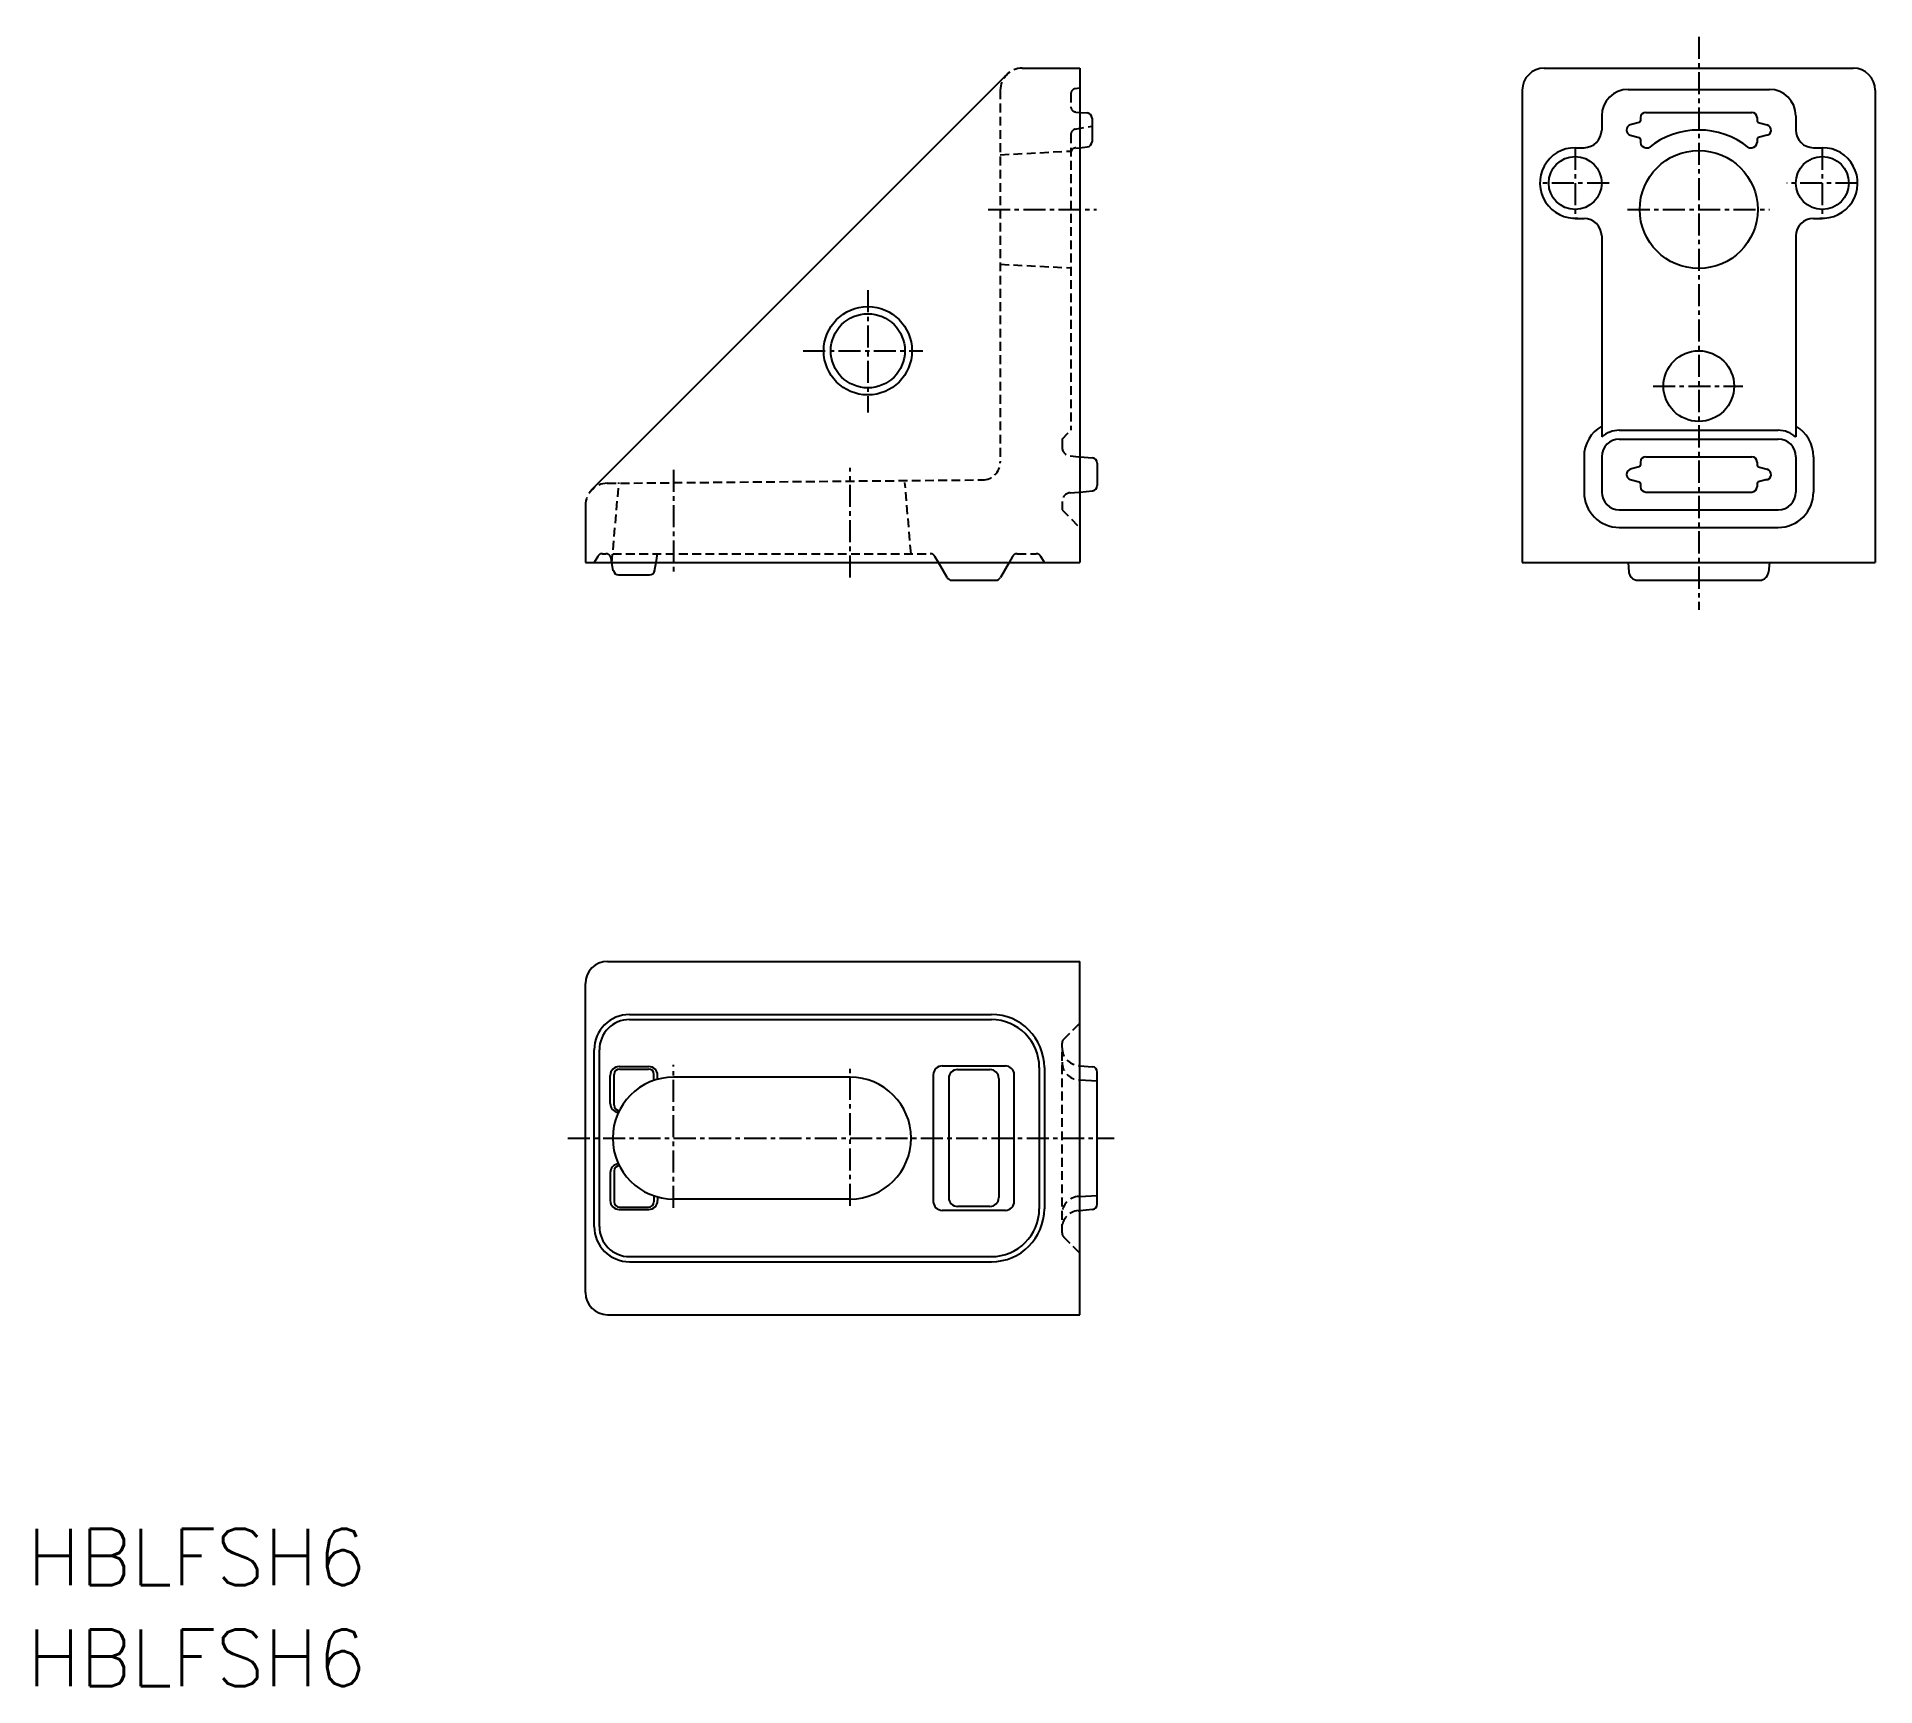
# Model space of a CAD drawing. Extents: x -49 to 56, y -73 to 20.
import ezdxf

# ---------------------------------------------------------------- set-up
doc = ezdxf.new("R2010")
doc.units = 0
doc.linetypes.add('CENTER', pattern=[2, 1.25, -0.25, 0.25, -0.25])
doc.linetypes.add('DASHED', pattern=[0.75, 0.5, -0.25])
doc.layers.get('0').update_dxf_attribs({"linetype": 'CONTINUOUS'})
doc.layers.add('CENTER', color=1, linetype='CENTER')
doc.styles.get("Standard").update_dxf_attribs({"font": 'txt.shx', "bigfont": 'extfont2.shx'})

msp = doc.modelspace()

# ---------------------------------------------------------------- linework, layer by layer
at = {"color": 7, "linetype": 'CONTINUOUS'}
for p, q in [((-17.09, -5.35), (6.41, 18.15)), ((7.29, 18.51), (10.54, 18.51)), ((10.54, 18.51), (10.54, -9.48)), ((36.86, 18.51), (54.36, 18.51)), ((35.61, 17.26), (35.61, -9.48)), ((41.61, 17.31), (49.61, 17.31)), ((55.61, 17.26), (55.61, -9.48)), ((10.54, 16.01), (10.97, 15.98)), ((11.24, 15.68), (11.24, 14.35)), ((40.11, 15.81), (40.11, 15.01)), ((42.31, 15.71), (42.31, 15.54)), ((42.61, 16.01), (48.61, 16.01)), ((48.91, 15.71), (48.91, 15.54)), ((51.11, 15.81), (51.11, 15.01)), ((42.23, 15.44), (41.73, 15.3)), ((41.73, 14.72), (42.23, 14.59)), ((48.98, 15.44), (49.48, 15.3)), ((49.48, 14.72), (48.98, 14.59)), ((10.54, 14.01), (10.97, 14.05)), ((38.61, 14.01), (39.11, 14.01)), ((42.31, 14.49), (42.31, 14.31)), ((42.61, 14.01), (42.78, 14.01)), ((48.44, 14.01), (48.61, 14.01)), ((48.91, 14.49), (48.91, 14.31)), ((52.11, 14.01), (52.61, 14.01)), ((38.61, 10.01), (39.11, 10.01)), ((52.11, 10.01), (52.61, 10.01)), ((40.11, 9.01), (40.11, -2.37)), ((51.11, 9.01), (51.11, -2.37)), ((41.11, -1.99), (50.11, -1.99)), ((41.11, -2.49), (50.11, -2.49)), ((10.54, -3.49), (11.27, -3.55)), ((11.54, -3.85), (11.54, -5.12)), ((39.11, -3.49), (39.11, -5.49)), ((40.11, -3.49), (40.11, -5.49)), ((42.23, -4.06), (41.73, -4.2)), ((42.31, -3.79), (42.31, -3.96)), ((42.61, -3.49), (48.61, -3.49)), ((48.91, -3.79), (48.91, -3.96)), ((48.98, -4.06), (49.48, -4.2)), ((51.11, -3.49), (51.11, -5.49)), ((52.11, -3.49), (52.11, -5.49)), ((41.73, -4.77), (42.23, -4.91)), ((42.31, -5.01), (42.31, -5.19)), ((48.91, -5.01), (48.91, -5.19)), ((49.48, -4.77), (48.98, -4.91)), ((-17.46, -6.24), (-17.46, -9.48)), ((10.54, -5.49), (11.27, -5.42)), ((42.61, -5.49), (48.61, -5.49)), ((41.11, -6.49), (50.11, -6.49)), ((41.11, -7.49), (50.11, -7.49)), ((-17.46, -9.48), (10.54, -9.48)), ((-15.88, -9.94), (-15.96, -9.48)), ((-15.58, -10.18), (-13.83, -10.18)), ((-13.54, -9.94), (-13.46, -9.48)), ((3.03, -10.33), (2.54, -9.48)), ((6.54, -9.48), (6.05, -10.33)), ((35.61, -9.48), (55.61, -9.48)), ((41.61, -9.48), (41.65, -10.03)), ((49.61, -9.48), (49.56, -10.03)), ((3.29, -10.48), (5.79, -10.48)), ((42.15, -10.48), (49.06, -10.48)), ((-16.21, -32.07), (10.54, -32.07)), ((10.54, -52.07), (10.54, -32.07)), ((-17.46, -50.82), (-17.46, -33.32)), ((-14.96, -35.07), (5.54, -35.07)), ((-14.96, -35.36), (5.54, -35.36)), ((-16.96, -47.07), (-16.96, -37.07)), ((-16.67, -47.07), (-16.67, -37.07)), ((-16.05, -40.11), (-16.05, -38.52)), ((-15.83, -40.21), (-15.83, -38.46)), ((-15.55, -38.02), (-13.87, -38.02)), ((-15.53, -38.16), (-13.88, -38.16)), ((-13.58, -38.81), (-13.58, -38.46)), ((-13.37, -38.74), (-13.37, -38.52)), ((2.25, -38.48), (2.25, -45.66)), ((2.75, -37.98), (6.33, -37.98)), ((3.62, -38.19), (5.46, -38.19)), ((6.83, -45.66), (6.83, -38.48)), ((8.25, -38.07), (8.25, -46.07)), ((8.54, -38.07), (8.54, -46.07)), ((10.54, -37.97), (11.27, -38.03)), ((11.54, -45.81), (11.54, -38.33)), ((-2.46, -38.62), (-12.46, -38.62)), ((3.12, -38.69), (3.12, -45.44)), ((5.96, -38.69), (5.96, -45.44)), ((5.96, -38.69), (5.96, -45.44)), ((10.54, -38.77), (11.54, -38.82)), ((-16.05, -44.03), (-16.05, -45.61)), ((-15.83, -43.93), (-15.83, -45.68)), ((-13.58, -45.33), (-13.58, -45.68)), ((-13.37, -45.4), (-13.37, -45.61)), ((-2.46, -45.52), (-12.46, -45.52)), ((10.54, -45.37), (11.54, -45.32)), ((-15.55, -46.11), (-13.87, -46.11)), ((-15.53, -45.98), (-13.88, -45.98)), ((6.33, -46.16), (2.75, -46.16)), ((5.46, -45.94), (3.62, -45.94)), ((10.54, -46.17), (11.27, -46.1)), ((-14.96, -48.78), (5.54, -48.78)), ((-14.96, -49.07), (5.54, -49.07)), ((-16.21, -52.07), (10.54, -52.07))]:
    msp.add_line(p, q, dxfattribs=at)
at = {"color": 3, "linetype": 'DASHED'}
for p, q in [((6.04, 17.26), (6.04, -3.8)), ((10.04, 17.06), (10.04, 16.33)), ((10.29, 17.36), (10.54, 17.4)), ((10.32, 16.03), (10.54, 16.01)), ((10.04, 14.76), (10.04, -1.99)), ((10.29, 15.06), (11.24, 15.23)), ((6.04, 13.61), (10.04, 13.82)), ((10.32, 13.99), (10.54, 14.01)), ((6.04, 7.41), (10.04, 7.21)), ((9.54, -2.49), (10.04, -1.99)), ((9.54, -2.49), (9.54, -2.94)), ((10, -3.44), (10.54, -3.49)), ((-16.22, -4.99), (5.05, -4.8)), ((-15.96, -9.5), (-15.56, -4.95)), ((0.99, -8.98), (0.64, -4.95)), ((9.54, -6.03), (9.54, -6.49)), ((10, -5.53), (10.54, -5.49)), ((9.54, -6.49), (10.54, -7.49)), ((-16.76, -9.13), (-16.96, -9.48)), ((-16.5, -8.98), (-16.3, -8.98)), ((-15.96, -9.5), (-16, -9.23)), ((-15.91, -8.98), (2.08, -8.98)), ((-13.46, -9.48), (-13.37, -8.98)), ((2.54, -9.48), (2.34, -9.13)), ((6.74, -9.13), (6.54, -9.48)), ((7, -8.98), (8.08, -8.98)), ((8.54, -9.48), (8.34, -9.13)), ((9.63, -36.48), (10.54, -35.57)), ((9.54, -47.44), (9.54, -36.69)), ((9.63, -47.66), (10.54, -48.57))]:
    msp.add_line(p, q, dxfattribs=at)
at = {"color": 7, "linetype": 'DASHED'}
for p, q in [((10.45, -37.96), (10.54, -37.97)), ((10.49, -38.77), (10.54, -38.77)), ((10.49, -45.37), (10.54, -45.37)), ((10.45, -46.18), (10.54, -46.17))]:
    msp.add_line(p, q, dxfattribs=at)
at = {"color": 7, "linetype": 'CONTINUOUS'}
for centre, radius in [((45.61, 10.51), 3.34), ((38.61, 12.01), 1.5), ((38.61, 12.01), 1.5), ((52.61, 12.01), 1.5), ((52.61, 12.01), 1.5), ((-1.46, 2.51), 2.1), ((45.61, 0.51), 2), ((45.61, 0.51), 2)]:
    msp.add_circle(centre, radius, dxfattribs=at)
at = {"color": 3, "linetype": 'CONTINUOUS'}
msp.add_circle((-1.46, 2.51), 2.5, dxfattribs=at)
at = {"color": 3, "linetype": 'DASHED'}
for centre, radius, start, end in [((7.29, 17.26), 1.25, 90, 180), ((10.34, 17.06), 0.3, 100, 180), ((10.34, 16.33), 0.3, 180, 265), ((10.34, 14.76), 0.3, 100, 180), ((10.34, 13.7), 0.3, 95, 180), ((10.04, -2.94), 0.5, 180, 265), ((5.04, -3.8), 1, 270.5, 0), ((-16.21, -6.24), 1.25, 90.5, 180), ((10.04, -6.03), 0.5, 95, 180), ((-16.5, -9.28), 0.3, 90, 150), ((-16.3, -9.28), 0.3, 10, 90), ((2.08, -9.28), 0.3, 30, 90), ((7, -9.28), 0.3, 90, 150), ((8.08, -9.28), 0.3, 30, 90), ((9.84, -36.69), 0.3, 135, 180), ((10.54, -36.96), 1, 180, 265), ((10.54, -37.77), 1, 180, 266.9999), ((10.54, -46.37), 1, 92.9999, 180), ((10.54, -47.17), 1, 94.9999, 180), ((9.84, -47.44), 0.3, 180, 224.9998)]:
    msp.add_arc(centre, radius, start, end, dxfattribs=at)
at = {"color": 7, "linetype": 'CONTINUOUS'}
for centre, radius, start, end in [((36.86, 17.26), 1.25, 90, 180), ((54.36, 17.26), 1.25, 0, 90), ((41.61, 15.81), 1.5, 90, 180), ((49.61, 15.81), 1.5, 0, 90), ((10.94, 15.68), 0.3, 0, 85), ((42.61, 15.71), 0.3, 90, 180), ((48.61, 15.71), 0.3, 0, 90), ((39.11, 15.01), 1, 270, 0), ((41.81, 15.01), 0.3, 105, 255), ((42.21, 15.54), 0.1, 285, 0), ((42.21, 14.49), 0.1, 0, 75), ((45.61, 10.51), 4.5, 51.0576, 128.9424), ((49.01, 15.54), 0.1, 180, 255), ((49.01, 14.49), 0.1, 105, 180), ((49.41, 15.01), 0.3, 270, 75), ((52.11, 15.01), 1, 180, 270), ((10.94, 14.35), 0.3, 275, 0), ((38.61, 12.01), 2, 90, 274.1388), ((42.61, 14.31), 0.3, 180, 270), ((48.61, 14.31), 0.3, 270, 0), ((52.61, 12.01), 2, 265.8612, 90), ((39.11, 9.01), 1, 0, 90), ((52.11, 9.01), 1, 90, 180), ((41.11, -3.49), 2, 120, 180), ((41.11, -3.49), 1.5, 90, 131.8103), ((50.11, -3.49), 1.5, 48.1897, 90), ((50.11, -3.49), 2, 0, 60), ((41.11, -3.49), 1, 90, 180), ((50.11, -3.49), 1, 0, 90), ((11.24, -3.85), 0.3, 0, 85), ((42.21, -3.96), 0.1, 285, 0), ((42.61, -3.79), 0.3, 90, 180), ((48.61, -3.79), 0.3, 0, 90), ((49.01, -3.96), 0.1, 180, 255), ((11.24, -5.12), 0.3, 275, 0), ((41.81, -4.49), 0.3, 105, 255), ((42.21, -5.01), 0.1, 0, 75), ((42.61, -5.19), 0.3, 180, 270), ((48.61, -5.19), 0.3, 270, 0), ((49.01, -5.01), 0.1, 105, 180), ((49.41, -4.49), 0.3, 270, 75), ((41.11, -5.49), 2, 180, 270), ((41.11, -5.49), 1, 180, 270), ((50.11, -5.49), 2, 270, 0), ((50.11, -5.49), 1, 270, 0), ((-15.58, -9.88), 0.3, 190, 270), ((-13.83, -9.88), 0.3, 270, 350), ((3.29, -10.18), 0.3, 210, 270), ((5.79, -10.18), 0.3, 270, 330), ((42.15, -9.98), 0.5, 185, 270), ((49.06, -9.98), 0.5, 270, 355), ((-16.21, -33.32), 1.25, 90, 180), ((-14.96, -37.07), 2, 90, 180), ((-14.96, -37.07), 1.71, 90, 180), ((5.54, -38.07), 3, 0, 90), ((5.54, -38.07), 2.71, 0, 90), ((-15.55, -38.52), 0.5, 90, 180), ((-15.53, -38.46), 0.3, 90, 180), ((-13.88, -38.46), 0.3, 360, 90), ((-13.87, -38.52), 0.5, 360, 90), ((2.75, -38.48), 0.5, 90, 180), ((3.62, -38.69), 0.5, 90, 180), ((5.46, -38.69), 0.5, 360, 90), ((6.33, -38.48), 0.5, 360, 90), ((11.24, -38.33), 0.3, 0, 85), ((-12.46, -42.07), 3.45, 90, 270), ((-2.46, -42.07), 3.45, 270, 90), ((-15.55, -40.11), 0.5, 180, 265.7346), ((-15.53, -40.21), 0.3, 180, 270), ((-15.55, -44.03), 0.5, 94.2654, 180), ((-15.53, -43.93), 0.3, 90, 180), ((-15.55, -45.61), 0.5, 180, 270), ((-15.53, -45.68), 0.3, 180, 270), ((-13.88, -45.68), 0.3, 270, 0), ((-13.87, -45.61), 0.5, 270, 0), ((2.75, -45.66), 0.5, 180, 270), ((3.62, -45.44), 0.5, 180, 270), ((5.46, -45.44), 0.5, 270, 0), ((6.33, -45.66), 0.5, 270, 0), ((11.24, -45.81), 0.3, 275, 0), ((5.54, -46.07), 3, 270, 0), ((5.54, -46.07), 2.71, 270, 0), ((-14.96, -47.07), 2, 180, 270), ((-14.96, -47.07), 1.71, 180, 270), ((-16.21, -50.82), 1.25, 180, 270)]:
    msp.add_arc(centre, radius, start, end, dxfattribs=at)
at = {"layer": 'CENTER', "color": 1, "linetype": 'CENTER'}
for p, q in [((45.61, 20.29), (45.61, -12.15)), ((38.61, 14.01), (38.61, 10.01)), ((52.61, 14.01), (52.61, 10.01)), ((40.53, 12.01), (36.61, 12.01)), ((54.61, 12.01), (50.6, 12.01)), ((5.35, 10.51), (11.49, 10.51)), ((41.58, 10.51), (49.62, 10.51)), ((-1.46, 5.94), (-1.46, -0.99)), ((-5.12, 2.51), (1.65, 2.51)), ((43.02, 0.51), (48.1, 0.51)), ((-2.46, -10.33), (-2.46, -4.12)), ((-12.46, -4.23), (-12.46, -10.22)), ((-12.46, -46.02), (-12.46, -37.92)), ((-2.46, -45.9), (-2.46, -37.96)), ((-18.46, -42.07), (12.49, -42.07))]:
    msp.add_line(p, q, dxfattribs=at)

# ---------------------------------------------------------------- texts
at = {"color": 7, "linetype": 'CONTINUOUS'}
for p in [(-49.09, -67.39), (-49.09, -73.1)]:
    msp.add_text('HBLFSH6', height=3.2, dxfattribs=at).set_placement(p)

doc.saveas('drawing.dxf')
